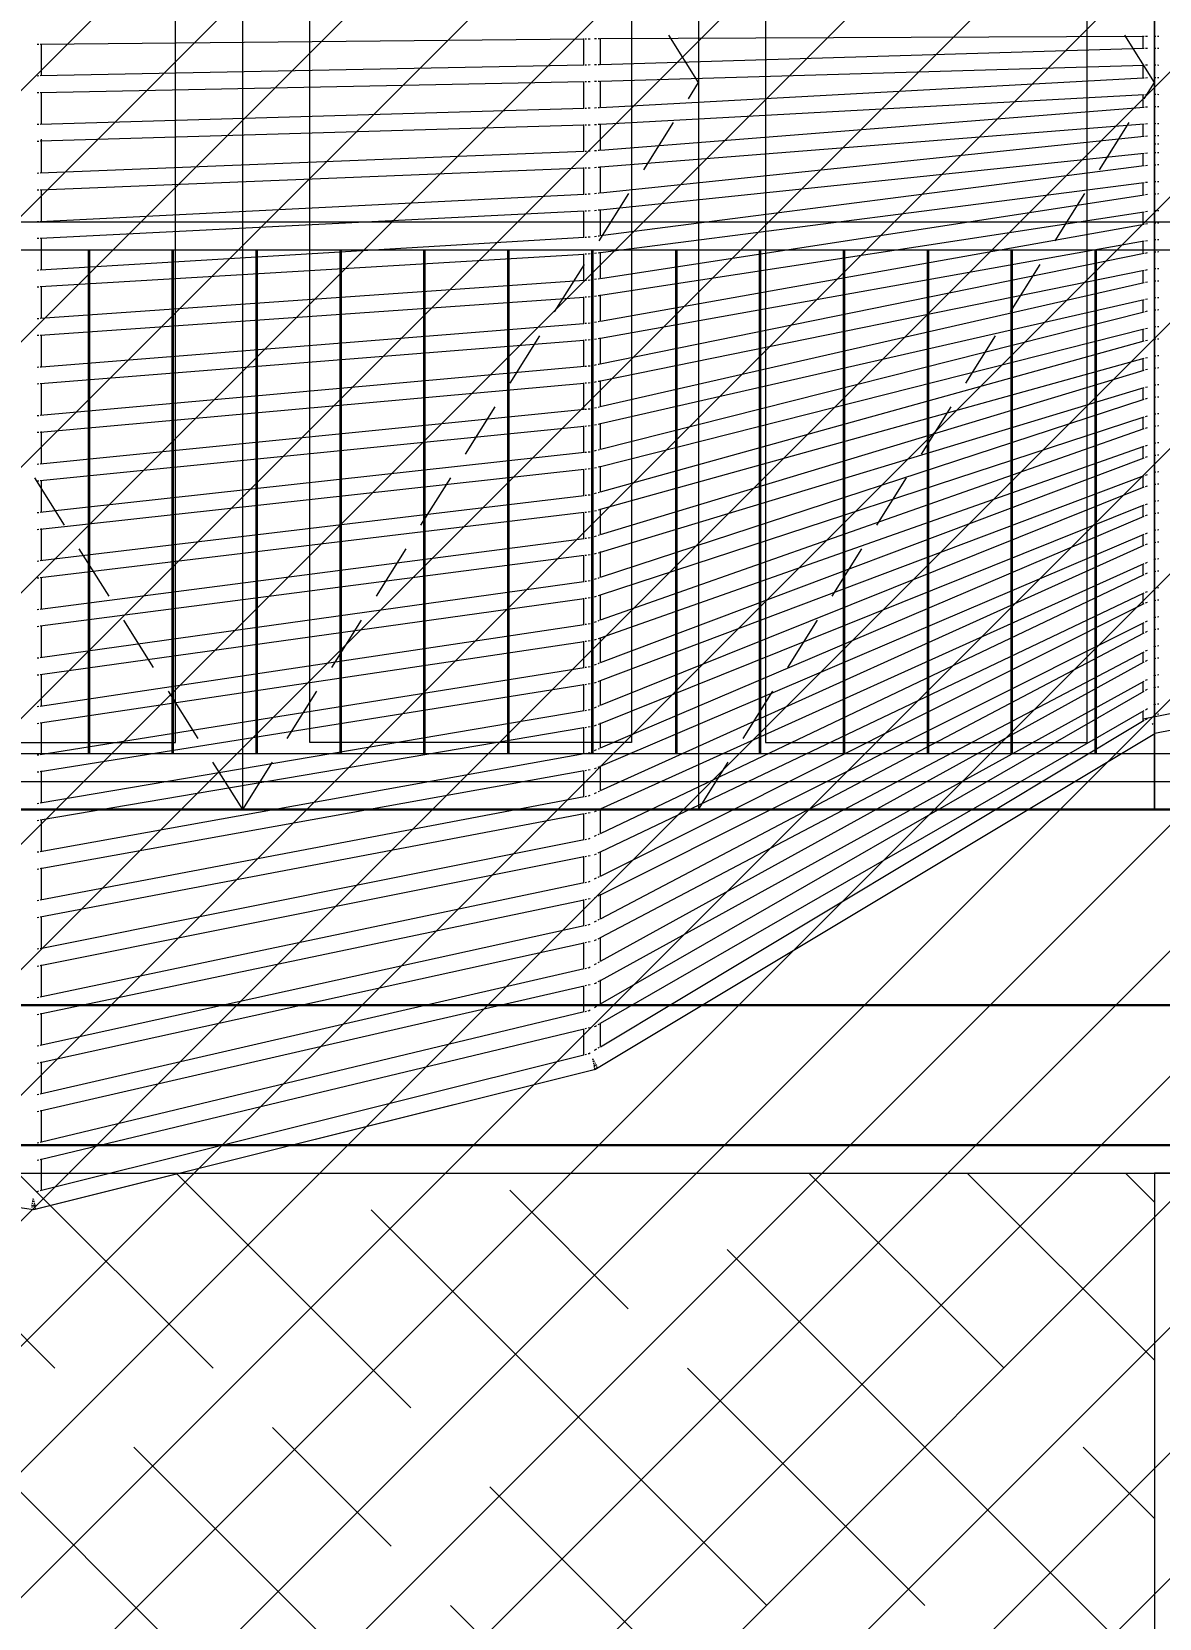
# Model space of a CAD drawing. Header units: millimetres. Extents: x 886808 to 1650903, y -1008069 to 230892.
# Drawn here: x 1033520 to 1035536, y -356456 to -353619 of the extents above; entities that cross this region are included whole.
import ezdxf

# ---------------------------------------------------------------- set-up
doc = ezdxf.new("R2010")
doc.units = ezdxf.units.MM
for name, pattern in [('ACAD_ISO07W100', [3, 0, -3]), ('CENTER', [2, 1.25, -0.25, 0.25, -0.25]), ('DASHED', [0.75, 0.5, -0.25])]:
    doc.linetypes.add(name, pattern=pattern)
doc.layers.get('0').update_dxf_attribs({"lineweight": 0})
for name, color, linetype, lineweight in [('0.NETMANHNHAT-0.05', 251, 'Continuous', 0), ('03- Net Cua- 153', 153, 'Continuous', 9), ('06- Dim- 250', 250, 'Continuous', 0), ('8l NET TO', 8, 'Continuous', 9), ('A-Wall', 113, 'Continuous', 30), ('A_Dim', 8, 'Continuous', 5), ('M-HVAC-CDFF', 50, 'Continuous', 5)]:
    doc.layers.add(name, color=color, linetype=linetype, lineweight=lineweight)
doc.styles.add('TIÊU ĐỀ', font='arial.ttf', dxfattribs={"height": 230})
doc.dimstyles.new('1-100', dxfattribs={"dimtxt": 230, "dimasz": 150, "dimexe": 150, "dimexo": 300, "dimgap": 90, "dimtad": 1, "dimdec": 0, "dimrnd": 5, "dimzin": 0, "dimtxsty": 'TIÊU ĐỀ', "dimblk": 'ARCHTICK', "dimcen": 100, "dimdle": 120, "dimclrd": 256, "dimclre": 256, "dimclrt": 2, "dimadec": 0, "dimazin": 0, "dimtfac": 1, "dimtdec": 0, "dimtix": 1, "dimtmove": 1, "dimatfit": 3, "dimldrblk": 'OPEN30', "dimfxl": 900, "dimtolj": 1, "dimtzin": 0, "dimlwd": 13, "dimlwe": 13, "dimarcsym": 1})

# ---------------------------------------------------------------- blocks, each defined once
blk = doc.blocks.new('Air Terminals 4 - Air Terminals 4-6275953-MẶT ĐỨNG TRỤC A-H')
at = {"layer": 'M-HVAC-CDFF'}
for p, q in [((1200, 4200), (26700, 4200)), ((26700, 4150), (1200, 4150))]:
    blk.add_line(p, q, dxfattribs=at)
blk = doc.blocks.new('_ArchTick')
at = {"color": 0, "linetype": 'ByBlock', "const_width": 0.15}
blk.add_lwpolyline([(-0.5, -0.5), (0.5, 0.5)], dxfattribs=at)
blk = doc.blocks.new('*D666')
at = {"layer": 'A_Dim', "lineweight": 13, "transparency": 16777216}
for p, q in [((1032266.8, -353350.9), (1032266.8, -353087.5)), ((1035526.8, -353410.1), (1035526.8, -353087.5)), ((1032146.8, -353237.5), (1035646.8, -353237.5))]:
    blk.add_line(p, q, dxfattribs=at)
at = {"layer": 'Defpoints', "color": 0, "transparency": 16777216}
for p in [(1035526.8, -353237.5), (1032266.8, -353650.9), (1035526.8, -353710.1)]:
    blk.add_point(p, dxfattribs=at)
at = {"layer": 'A_Dim', "lineweight": 13, "transparency": 16777216, "xscale": 150, "yscale": 150, "zscale": 150, "rotation": 180}
blk.add_blockref('_ArchTick', (1032266.8, -353237.5), dxfattribs=at)
at = {"layer": 'A_Dim', "lineweight": 13, "transparency": 16777216, "xscale": 150, "yscale": 150, "zscale": 150}
blk.add_blockref('_ArchTick', (1035526.8, -353237.5), dxfattribs=at)
at = {"layer": 'A_Dim', "color": 2, "transparency": 16777216, "insert": (1033896.8, -353030), "char_height": 230, "attachment_point": 5, "style": 'TIÊU ĐỀ'}
blk.add_mtext('\\A1;3260', dxfattribs=at)
blk = doc.blocks.new('_Open30')
at = {"color": 0, "linetype": 'ByBlock', "lineweight": -2}
for p, q in [((-1, 0.268), (0, 0)), ((0, 0), (-1, -0.268)), ((0, 0), (-1, 0))]:
    blk.add_line(p, q, dxfattribs=at)
blk = doc.blocks.new('A$C62D649C3')
at = {"transparency": 33554636}
for p, q in [((18307.6, 6018.3), (18310.7, 6018.3)), ((18313.1, 6018.4), (19285.6, 6028.1)), ((18315.1, 6018.4), (18315.1, 6018.9)), ((18315.1, 5961.7), (18315.1, 6018.4)), ((19285.1, 6028.1), (19285.1, 6028.5)), ((19285.1, 5981.1), (19285.1, 6028.1)), ((19287.1, 6028.1), (19289.5, 6028.1)), ((19292.6, 6028.2), (19296.2, 6028.2)), ((19303.9, 6028.3), (19307.6, 6028.3)), ((19310.7, 6028.3), (19313.1, 6028.3)), ((19314.6, 6028.3), (20287.1, 6033)), ((19315.1, 6028.3), (19315.1, 6028.8)), ((19315.1, 5981.8), (19315.1, 6028.3)), ((20285.1, 6033), (20285.1, 6033.2)), ((20285.1, 6010.6), (20285.1, 6033)), ((20289.5, 6033), (20292.6, 6033)), ((20303.9, 6032.9), (20307.6, 6032.7)), ((20310.7, 6032.6), (20313.1, 6032.5)), ((20287.1, 6010.6), (19314.6, 5981.8)), ((20292.6, 6010.8), (20289.5, 6010.7)), ((20307.6, 6010.8), (20303.9, 6010.9)), ((20313.1, 6010.6), (20310.7, 6010.7)), ((18310.7, 5961.6), (18307.6, 5961.5)), ((19285.6, 5981.1), (18313.1, 5961.7)), ((19289.5, 5981.2), (19287.1, 5981.1)), ((19296.2, 5981.3), (19292.6, 5981.2)), ((19307.6, 5981.6), (19303.9, 5981.5)), ((19313.1, 5981.8), (19310.7, 5981.7)), ((20287.1, 5980.6), (19314.6, 5951.8)), ((19314.6, 5905.4), (20285.1, 5958.2)), ((20285.1, 5980.6), (20285.1, 5980.8)), ((20285.1, 5958.2), (20285.1, 5980.6)), ((20285.1, 5958.2), (20287.1, 5958.3)), ((20292.6, 5980.8), (20289.5, 5980.7)), ((20289.5, 5958.4), (20292.6, 5958.6)), ((20307.6, 5980.8), (20303.9, 5980.9)), ((20303.9, 5958.9), (20307.6, 5958.9)), ((20313.1, 5980.6), (20310.7, 5980.7)), ((20310.7, 5958.8), (20313.1, 5958.7)), ((18310.7, 5931.6), (18307.6, 5931.6)), ((19285.6, 5951.1), (18313.1, 5931.7)), ((18315.1, 5931.7), (18315.1, 5932.2)), ((18315.1, 5875.4), (18315.1, 5931.7)), ((19285.1, 5951.1), (19285.1, 5951.6)), ((19285.1, 5904.2), (19285.1, 5951.1)), ((19289.5, 5951.2), (19287.1, 5951.1)), ((19296.2, 5951.3), (19292.6, 5951.3)), ((19307.6, 5951.6), (19303.9, 5951.5)), ((19313.1, 5951.8), (19310.7, 5951.7)), ((19315.1, 5951.8), (19315.1, 5952.4)), ((19315.1, 5905.4), (19315.1, 5951.8)), ((20289.5, 5928.4), (20292.6, 5928.6)), ((20303.9, 5928.9), (20307.6, 5928.8)), ((20310.7, 5928.8), (20313.1, 5928.7)), ((18313.1, 5875.4), (19285.6, 5904.2)), ((19287.1, 5904.2), (19289.5, 5904.3)), ((19292.6, 5904.4), (19296.2, 5904.5)), ((19303.9, 5904.8), (19307.6, 5905)), ((19310.7, 5905.2), (19313.1, 5905.3)), ((19314.6, 5875.4), (20287.1, 5928.3)), ((19314.6, 5829), (20287.1, 5906)), ((20285.1, 5928.2), (20285.1, 5928.4)), ((20285.1, 5905.9), (20285.1, 5928.2)), ((20289.5, 5906.2), (20292.6, 5906.5)), ((20303.9, 5907), (20307.6, 5906.9)), ((20310.7, 5906.9), (20313.1, 5906.9)), ((18307.6, 5875.2), (18310.7, 5875.3)), ((18313.1, 5845.4), (19285.6, 5874.2)), ((18315.1, 5875.2), (18315.1, 5875.4)), ((19285.1, 5874.2), (19285.1, 5874.6)), ((19285.1, 5827.2), (19285.1, 5874.2)), ((19287.1, 5874.2), (19289.5, 5874.3)), ((19292.6, 5874.4), (19296.2, 5874.5)), ((19303.9, 5874.8), (19307.6, 5875)), ((19310.7, 5875.2), (19313.1, 5875.3)), ((19314.6, 5798.9), (20287.1, 5875.9)), ((19315.1, 5875.4), (19315.1, 5875.9)), ((19315.1, 5829), (19315.1, 5875.4)), ((20285.1, 5875.8), (20285.1, 5876)), ((20285.1, 5853.5), (20285.1, 5875.8)), ((20289.5, 5876.1), (20292.6, 5876.4)), ((20303.9, 5877), (20307.6, 5876.9)), ((20310.7, 5876.9), (20313.1, 5876.9)), ((18307.6, 5845.2), (18310.7, 5845.3)), ((18315.1, 5845.4), (18315.1, 5848.6)), ((18315.1, 5788.4), (18315.1, 5845.4)), ((19314.6, 5752.6), (20287.1, 5853.7)), ((20289.5, 5854), (20292.6, 5854.3)), ((20303.9, 5855), (20307.6, 5855)), ((20310.7, 5855), (20313.1, 5855)), ((18313.1, 5788.3), (19285.6, 5827.2)), ((19287.1, 5827.3), (19289.5, 5827.4)), ((19292.6, 5827.5), (19296.2, 5827.7)), ((19303.9, 5828.2), (19307.6, 5828.4)), ((19310.7, 5828.7), (19313.1, 5828.9)), ((19314.6, 5722.4), (20287.1, 5823.6)), ((20285.1, 5823.4), (20285.1, 5823.6)), ((20285.1, 5801.2), (20285.1, 5823.4)), ((20289.5, 5823.8), (20292.6, 5824.2)), ((20303.9, 5840), (20307.6, 5840)), ((20303.9, 5825), (20307.6, 5825)), ((20310.7, 5840), (20313.1, 5840)), ((20310.7, 5825), (20313.1, 5825)), ((18307.6, 5788.1), (18310.7, 5788.2)), ((18313.1, 5758.3), (19285.6, 5797.2)), ((19285.1, 5797.2), (19285.1, 5797.7)), ((19285.1, 5750.3), (19285.1, 5797.2)), ((19287.1, 5797.3), (19289.5, 5797.4)), ((19292.6, 5797.5), (19296.2, 5797.6)), ((19303.9, 5798.1), (19307.6, 5798.3)), ((19310.7, 5798.6), (19313.1, 5798.8)), ((19314.6, 5676.2), (20287.1, 5801.4)), ((19315.1, 5798.9), (19315.1, 5799.5)), ((19315.1, 5752.6), (19315.1, 5798.9)), ((20289.5, 5801.7), (20292.6, 5802.1)), ((20303.9, 5803), (20307.6, 5803)), ((20310.7, 5803.1), (20313.1, 5803.1)), ((18315.1, 5758.4), (18315.1, 5758.9)), ((18315.1, 5701.8), (18315.1, 5758.4)), ((19314.6, 5646), (20287.1, 5771.2)), ((20285.1, 5771), (20285.1, 5771.1)), ((20285.1, 5748.7), (20285.1, 5771)), ((20289.5, 5771.5), (20292.6, 5771.9)), ((20303.9, 5773.1), (20307.6, 5773.1)), ((20310.7, 5773.1), (20313.1, 5773.2)), ((18307.6, 5758.1), (18310.7, 5758.2)), ((18313.1, 5701.7), (19285.6, 5750.3)), ((19287.1, 5750.4), (19289.5, 5750.5)), ((19292.6, 5750.6), (19296.2, 5750.8)), ((19303.9, 5751.5), (19307.6, 5751.8)), ((19310.7, 5752.2), (19313.1, 5752.4)), ((19314.6, 5599.7), (20287.1, 5749.1)), ((20289.5, 5749.5), (20292.6, 5750)), ((20303.9, 5751), (20307.6, 5751.1)), ((20310.7, 5751.1), (20313.1, 5751.2)), ((18313.1, 5671.6), (19285.6, 5720.3)), ((19285.1, 5720.2), (19285.1, 5720.7)), ((19285.1, 5673.3), (19285.1, 5720.2)), ((19287.1, 5720.3), (19289.5, 5720.5)), ((19292.6, 5720.6), (19296.2, 5720.8)), ((19303.9, 5721.3), (19307.6, 5721.7)), ((19310.7, 5722), (19313.1, 5722.3)), ((19314.6, 5569.5), (20287.1, 5718.9)), ((19315.1, 5722.5), (19315.1, 5723)), ((19315.1, 5676.2), (19315.1, 5722.5)), ((20285.1, 5696.4), (20285.1, 5718.6)), ((20285.1, 5718.6), (20285.1, 5718.6)), ((20289.5, 5719.3), (20292.6, 5719.7)), ((20303.9, 5721.2), (20307.6, 5721.2)), ((20310.7, 5721.3), (20313.1, 5721.3)), ((18307.6, 5701.4), (18310.7, 5701.5)), ((18313.1, 5615), (19285.6, 5673.3)), ((19287.1, 5673.4), (19289.5, 5673.6)), ((19292.6, 5673.7), (19296.2, 5674)), ((19303.9, 5674.8), (19307.6, 5675.3)), ((19310.7, 5675.7), (19313.1, 5676)), ((19314.6, 5523.3), (20287.1, 5696.8)), ((20289.5, 5697.2), (20292.6, 5697.8)), ((20303.9, 5699), (20307.6, 5699.1)), ((20310.7, 5699.2), (20313.1, 5699.3)), ((18307.6, 5671.4), (18310.7, 5671.5)), ((18315.1, 5671.7), (18315.1, 5672.3)), ((18315.1, 5615.1), (18315.1, 5671.7)), ((19303.9, 5644.6), (19307.6, 5645.1)), ((19310.7, 5645.5), (19313.1, 5645.8)), ((19314.6, 5493.1), (20287.1, 5666.6)), ((19315.1, 5646), (19315.1, 5646.6)), ((19315.1, 5599.7), (19315.1, 5646)), ((20285.1, 5644.2), (20285.1, 5666.2)), ((20289.5, 5667), (20292.6, 5667.5)), ((20289.5, 5645), (20292.6, 5645.7)), ((20303.9, 5669.2), (20307.6, 5669.3)), ((20303.9, 5647.1), (20307.6, 5647.2)), ((20310.7, 5669.4), (20313.1, 5669.5)), ((20310.7, 5647.4), (20313.1, 5647.5)), ((18313.1, 5585), (19285.6, 5643.3)), ((19285.1, 5643.3), (19285.1, 5643.8)), ((19285.1, 5596.3), (19285.1, 5643.3)), ((19287.1, 5643.4), (19289.5, 5643.6)), ((19292.6, 5643.8), (19296.2, 5644)), ((19314.3, 5446.9), (20287.1, 5644.6)), ((20303.9, 5617.2), (20307.6, 5617.4)), ((20310.7, 5617.5), (20313.1, 5617.6)), ((18307.6, 5614.6), (18310.7, 5614.8)), ((18313.1, 5528.3), (19285.6, 5596.3)), ((19287.1, 5596.5), (19289.5, 5596.6)), ((19292.6, 5596.8), (19296.2, 5597.1)), ((19303.9, 5598.1), (19307.6, 5598.7)), ((19310.7, 5599.1), (19313.1, 5599.5)), ((19314.5, 5370.6), (20287.1, 5592.4)), ((19314.6, 5416.5), (20287.1, 5614.2)), ((20285.1, 5613.7), (20285.1, 5613.8)), ((20285.1, 5591.9), (20285.1, 5613.7)), ((20289.5, 5614.6), (20292.6, 5615.3)), ((20289.5, 5592.9), (20292.6, 5593.6)), ((20303.9, 5595.2), (20307.6, 5595.3)), ((20310.7, 5595.5), (20313.1, 5595.6)), ((18307.6, 5584.7), (18310.7, 5584.8)), ((18313.1, 5498.3), (19285.6, 5566.4)), ((18315.1, 5585.1), (18315.1, 5585.7)), ((18315.1, 5528.4), (18315.1, 5585.1)), ((19285.1, 5566.4), (19285.1, 5566.8)), ((19285.1, 5519.3), (19285.1, 5566.4)), ((19287.1, 5566.5), (19289.5, 5566.7)), ((19292.6, 5566.9), (19296.2, 5567.2)), ((19303.9, 5567.9), (19307.6, 5568.4)), ((19310.7, 5568.9), (19313.1, 5569.3)), ((19314.6, 5340), (20287.1, 5561.7)), ((19315.1, 5569.6), (19315.1, 5570.2)), ((19315.1, 5523.4), (19315.1, 5569.6)), ((20285.1, 5561.3), (20285.1, 5561.4)), ((20285.1, 5539.6), (20285.1, 5561.3)), ((20289.5, 5562.3), (20292.6, 5563)), ((20303.9, 5565.2), (20307.6, 5565.4)), ((20310.7, 5565.6), (20313.1, 5565.7)), ((19314.6, 5294.3), (20287.1, 5540.1)), ((20289.5, 5540.7), (20292.6, 5541.5)), ((20303.9, 5543.2), (20307.6, 5543.5)), ((20310.7, 5543.6), (20313.1, 5543.8)), ((18307.6, 5527.9), (18310.7, 5528.1)), ((18315.1, 5441.7), (19285.1, 5519.3)), ((19285.1, 5519.3), (19285.6, 5519.4)), ((19287.1, 5519.5), (19289.5, 5519.7)), ((19292.6, 5519.9), (19296.2, 5520.2)), ((19303.9, 5521.4), (19307.6, 5522.1)), ((19310.7, 5522.6), (19313.1, 5523)), ((19314.6, 5263.4), (20287.1, 5509.3)), ((20285.1, 5508.8), (20285.1, 5508.9)), ((20285.1, 5487.4), (20285.1, 5508.8)), ((20289.5, 5509.9), (20292.6, 5510.7)), ((20303.9, 5513.2), (20307.6, 5513.4)), ((20310.7, 5513.6), (20313.1, 5513.8)), ((18307.6, 5498), (18310.7, 5498.2)), ((18313.1, 5411.7), (19285.6, 5489.5)), ((18315.1, 5498.5), (18315.1, 5499)), ((18315.1, 5441.7), (18315.1, 5498.5)), ((19285.1, 5489.5), (19285.1, 5489.8)), ((19285.1, 5442.4), (19285.1, 5489.5)), ((19287.1, 5489.6), (19289.5, 5489.8)), ((19292.6, 5490.1), (19296.2, 5490.4)), ((19303.9, 5491.2), (19307.6, 5491.8)), ((19310.7, 5492.4), (19313.1, 5492.8)), ((19314.6, 5218), (20287.1, 5487.9)), ((19315.1, 5493.2), (19315.1, 5493.7)), ((19315.1, 5447.1), (19315.1, 5493.2)), ((20289.5, 5488.6), (20292.6, 5489.5)), ((20303.9, 5491.3), (20307.6, 5491.6)), ((20310.7, 5491.8), (20313.1, 5491.9)), ((19310.7, 5446.2), (19313.1, 5446.6)), ((19314.6, 5186.9), (20287.1, 5456.8)), ((20285.1, 5456.3), (20285.1, 5456.4)), ((20285.1, 5435.1), (20285.1, 5456.3)), ((20289.5, 5457.5), (20292.6, 5458.4)), ((20303.9, 5461.2), (20307.6, 5461.5)), ((20310.7, 5461.7), (20313.1, 5461.9)), ((18307.6, 5441.1), (18310.7, 5441.4)), ((18313.1, 5354.9), (19286.1, 5442.5)), ((18313.1, 5441.6), (18315.1, 5441.7)), ((19287.1, 5442.6), (19289.5, 5442.8)), ((19292.6, 5443.1), (19296.2, 5443.4)), ((19303.9, 5444.8), (19307.6, 5445.5)), ((19314.6, 5141.6), (20287.1, 5435.7)), ((20289.5, 5436.5), (20292.6, 5437.4)), ((20303.9, 5439.4), (20307.6, 5439.6)), ((20310.7, 5439.9), (20313.1, 5440.1)), ((18307.6, 5411.3), (18310.7, 5411.5)), ((18313.1, 5325), (19285.6, 5412.5)), ((18315.1, 5411.9), (18315.1, 5412.4)), ((18315.1, 5355.1), (18315.1, 5411.9)), ((19285.1, 5412.5), (19285.1, 5412.9)), ((19285.1, 5365.5), (19285.1, 5412.5)), ((19287.1, 5412.7), (19289.5, 5412.9)), ((19292.6, 5413.2), (19296.2, 5413.5)), ((19303.9, 5414.4), (19307.6, 5415.1)), ((19310.7, 5415.8), (19313.1, 5416.2)), ((19314.6, 5110.3), (20287.1, 5404.4)), ((19315.1, 5416.6), (19315.1, 5417.2)), ((19315.1, 5370.7), (19315.1, 5416.6)), ((20285.1, 5403.8), (20285.1, 5403.9)), ((20285.1, 5382.9), (20285.1, 5403.8)), ((20289.5, 5405.1), (20292.6, 5406.1)), ((20303.9, 5409.3), (20307.6, 5409.6)), ((20310.7, 5409.8), (20313.1, 5410)), ((18313.1, 5268.3), (19286, 5365.6)), ((19287.1, 5365.7), (19289.5, 5366)), ((19292.6, 5366.3), (19296.2, 5366.6)), ((19303.9, 5368.2), (19307.6, 5369)), ((19310.7, 5369.7), (19313.1, 5370.3)), ((19314.6, 5065.3), (20287.1, 5383.5)), ((20289.5, 5384.3), (20292.6, 5385.3)), ((20303.9, 5387.4), (20307.6, 5387.7)), ((20310.7, 5388), (20313.1, 5388.2)), ((18307.6, 5354.4), (18310.7, 5354.7)), ((18313.1, 5238.3), (19285.6, 5335.5)), ((19285.1, 5335.5), (19285.1, 5335.9)), ((19285.1, 5288.6), (19285.1, 5335.5)), ((19287.1, 5335.7), (19289.5, 5335.9)), ((19292.6, 5336.2), (19296.2, 5336.6)), ((19303.9, 5337.6), (19307.6, 5338.4)), ((19310.7, 5339.1), (19313.1, 5339.6)), ((19314.6, 5033.8), (20287.1, 5352)), ((19315.1, 5340.1), (19315.1, 5340.7)), ((19315.1, 5294.4), (19315.1, 5340.1)), ((20285.1, 5351.3), (20285.1, 5351.4)), ((20285.1, 5330.6), (20285.1, 5351.3)), ((20289.5, 5352.8), (20292.6, 5353.8)), ((20289.5, 5332.2), (20292.6, 5333.3)), ((20303.9, 5357.3), (20307.6, 5357.6)), ((20303.9, 5335.5), (20307.6, 5335.8)), ((20310.7, 5357.9), (20313.1, 5358.1)), ((20310.7, 5336.1), (20313.1, 5336.4)), ((18307.6, 5324.5), (18310.7, 5324.8)), ((18315.1, 5325.2), (18315.1, 5325.7)), ((18315.1, 5268.5), (18315.1, 5325.2)), ((19314.6, 4989), (20287.1, 5331.3)), ((20303.9, 5305.3), (20307.6, 5305.7)), ((20310.7, 5306), (20313.1, 5306.2)), ((18313.1, 5181.7), (19285.9, 5288.7)), ((19287.1, 5288.8), (19289.5, 5289.1)), ((19292.6, 5289.4), (19296.2, 5289.8)), ((19303.9, 5291.6), (19307.6, 5292.5)), ((19310.7, 5293.3), (19313.1, 5293.9)), ((19314.6, 4957.2), (20287.1, 5299.5)), ((19314.6, 4912.7), (20287.1, 5279.1)), ((20285.1, 5298.8), (20285.1, 5298.9)), ((20285.1, 5278.4), (20285.1, 5298.8)), ((20289.5, 5300.4), (20292.6, 5301.5)), ((20289.5, 5280), (20292.6, 5281.2)), ((20303.9, 5283.5), (20307.6, 5283.9)), ((20310.7, 5284.2), (20313.1, 5284.5)), ((18307.6, 5267.8), (18310.7, 5268.1)), ((18313.1, 5151.6), (19285.6, 5258.5)), ((19285.1, 5258.5), (19285.1, 5258.8)), ((19285.1, 5211.7), (19285.1, 5258.5)), ((19287.1, 5258.7), (19289.5, 5259)), ((19292.6, 5259.3), (19296.2, 5259.7)), ((19303.9, 5260.8), (19307.6, 5261.7)), ((19310.7, 5262.5), (19313.1, 5263.1)), ((19315.1, 5263.6), (19315.1, 5264.2)), ((19315.1, 5218.1), (19315.1, 5263.6)), ((20289.5, 5248), (20292.6, 5249.1)), ((20303.9, 5253.4), (20307.6, 5253.7)), ((20310.7, 5254.1), (20313.1, 5254.4)), ((18307.6, 5237.7), (18310.7, 5238)), ((18315.1, 5181.9), (18315.1, 5239.1)), ((19314.6, 4880.6), (20287.1, 5247.1)), ((19314.6, 4836.4), (20287.1, 5226.9)), ((20285.1, 5226.1), (20285.1, 5246.3)), ((20285.1, 5246.3), (20285.1, 5246.3)), ((20289.5, 5227.9), (20292.6, 5229.1)), ((20303.9, 5231.5), (20307.6, 5232)), ((20310.7, 5232.4), (20313.1, 5232.6)), ((18313.1, 5095.1), (19285.8, 5211.8)), ((19287.1, 5211.9), (19289.5, 5212.2)), ((19292.6, 5212.6), (19296.2, 5213)), ((19303.9, 5215), (19307.6, 5216)), ((19310.7, 5216.9), (19313.1, 5217.6)), ((19314.6, 4804.1), (20287.1, 5194.6)), ((20285.1, 5173.9), (20285.1, 5193.8)), ((20289.5, 5195.6), (20292.6, 5196.8)), ((20303.9, 5201.4), (20307.6, 5201.8)), ((20310.7, 5202.2), (20313.1, 5202.5)), ((18307.6, 5181.1), (18310.7, 5181.4)), ((18313.1, 5064.9), (19285.6, 5181.6)), ((19285.1, 5181.5), (19285.1, 5181.8)), ((19285.1, 5134.8), (19285.1, 5181.5)), ((19287.1, 5181.7), (19289.5, 5182)), ((19292.6, 5182.4), (19296.2, 5182.8)), ((19303.9, 5183.9), (19307.6, 5184.9)), ((19310.7, 5185.8), (19313.1, 5186.5)), ((19314.6, 4760.1), (20287.1, 5174.8)), ((19315.1, 5187), (19315.1, 5187.6)), ((19315.1, 5141.8), (19315.1, 5187)), ((20289.5, 5175.8), (20292.6, 5177.1)), ((20303.9, 5179.6), (20307.6, 5180.1)), ((20310.7, 5180.5), (20313.1, 5180.8)), ((18307.6, 5151), (18310.7, 5151.3)), ((18313.1, 5008.4), (19285.7, 5134.8)), ((18315.1, 5151.8), (18315.1, 5152.4)), ((18315.1, 5095.3), (18315.1, 5151.8)), ((19287.1, 5135), (19289.5, 5135.3)), ((19292.6, 5135.7), (19296.2, 5136.2)), ((19303.9, 5138.4), (19307.6, 5139.5)), ((19310.7, 5140.5), (19313.1, 5141.2)), ((19314.6, 4727.5), (20287.1, 5142.2)), ((20285.1, 5121.7), (20285.1, 5141.3)), ((20289.5, 5143.2), (20292.6, 5144.5)), ((20303.9, 5149.4), (20304.2, 5149.4)), ((20304.2, 5149.4), (20307.6, 5149.9)), ((20310.7, 5150.3), (20313.1, 5150.6)), ((19292.6, 5105.5), (19296.2, 5106)), ((19303.9, 5107.1), (19307.6, 5108.2)), ((19310.7, 5109.1), (19313.1, 5109.9)), ((19314.6, 4683.8), (20287.1, 5122.6)), ((19315.1, 5110.5), (19315.1, 5111.1)), ((19315.1, 5065.5), (19315.1, 5110.5)), ((20289.5, 5123.7), (20292.6, 5125.1)), ((20303.9, 5127.6), (20307.6, 5128.1)), ((20310.7, 5128.6), (20313.1, 5128.9)), ((18307.6, 5094.4), (18310.7, 5094.8)), ((18313.1, 4978.2), (19285.6, 5104.6)), ((19285.1, 5104.5), (19285.1, 5104.9)), ((19285.1, 5057.8), (19285.1, 5104.5)), ((19287.1, 5104.8), (19289.5, 5105.1)), ((19315.1, 4651.1), (20287.1, 5089.7)), ((20285.1, 5069.5), (20285.1, 5088.8)), ((20289.5, 5090.8), (20292.6, 5092.2)), ((20303.9, 5097.3), (20304.4, 5097.5)), ((20304.4, 5097.5), (20307.6, 5098)), ((20310.7, 5098.4), (20313.1, 5098.7)), ((18307.6, 5064.2), (18310.7, 5064.6)), ((18313.1, 4921.8), (19285.1, 5057.8)), ((18315.1, 5065.1), (18315.1, 5065.7)), ((18315.1, 5008.7), (18315.1, 5065.1)), ((19285.1, 5057.8), (19285.6, 5057.9)), ((19287.1, 5058.1), (19289.5, 5058.5)), ((19292.6, 5058.9), (19296.2, 5059.4)), ((19303.9, 5061.8), (19307.6, 5063)), ((19310.7, 5064), (19313.1, 5064.8)), ((19314.6, 4607.5), (20287.1, 5070.4)), ((20289.5, 5071.5), (20292.6, 5073)), ((20303.9, 5075.7), (20307.6, 5076.2)), ((20310.7, 5076.7), (20313.1, 5077)), ((18313.1, 4891.5), (19285.6, 5027.6)), ((19285.1, 5027.6), (19285.1, 5028)), ((19285.1, 4980.9), (19285.1, 5027.6)), ((19287.1, 5027.8), (19289.5, 5028.2)), ((19292.6, 5028.6), (19296.2, 5029.1)), ((19303.9, 5030.3), (19307.6, 5031.5)), ((19310.7, 5032.5), (19313.1, 5033.3)), ((19314.6, 4574.3), (20287.1, 5037.2)), ((19315.1, 5033.9), (19315.1, 5034.5)), ((19315.1, 4989.2), (19315.1, 5033.9)), ((20285.1, 5016.9), (20285.1, 5036.3)), ((20289.5, 5038.4), (20292.6, 5039.8)), ((20289.5, 5019.4), (20292.6, 5021)), ((20303.9, 5045.3), (20304.7, 5045.6)), ((20303.9, 5023.7), (20307.6, 5024.3)), ((20304.7, 5045.6), (20307.6, 5046)), ((20310.7, 5046.5), (20313.1, 5046.9)), ((20310.7, 5024.8), (20313.1, 5025.2)), ((18307.6, 5007.7), (18310.7, 5008.1)), ((19314.6, 4531.2), (20287.1, 5018.2)), ((20285.1, 4812.2), (21298.8, 5014.9)), ((20303.9, 4993.2), (20304.9, 4993.7)), ((20304.9, 4993.7), (20307.6, 4994.1)), ((20310.7, 4994.6), (20313.1, 4995)), ((18307.6, 4977.5), (18310.7, 4977.9)), ((18313.1, 4835.1), (19285.6, 4981)), ((18315.1, 4978.4), (18315.1, 4979)), ((18315.1, 4922), (18315.1, 4978.4)), ((19287.1, 4981.2), (19289.5, 4981.6)), ((19292.6, 4982), (19296.2, 4982.6)), ((19303.9, 4985.3), (19307.6, 4986.5)), ((19310.7, 4987.6), (19313.1, 4988.5)), ((19314.6, 4497.7), (20287.1, 4984.7)), ((19314.6, 4454.9), (20287.1, 4966.1)), ((20285.1, 4965), (20285.1, 4983.7)), ((20289.5, 4985.9), (20292.6, 4987.5)), ((20289.5, 4967.3), (20292.6, 4969)), ((20303.9, 4971.8), (20307.6, 4972.4)), ((21301.4, 4985.1), (20305.8, 4785.9)), ((20310.7, 4972.9), (20313.1, 4973.3)), ((18313.1, 4804.8), (19285.6, 4950.7)), ((19285.1, 4950.6), (19285.1, 4951)), ((19285.1, 4904), (19285.1, 4950.6)), ((19287.1, 4950.9), (19289.5, 4951.2)), ((19292.6, 4951.7), (19296.2, 4952.3)), ((19303.9, 4953.5), (19307.6, 4954.7)), ((19310.7, 4955.8), (19313.1, 4956.7)), ((19315.1, 4957.4), (19315.1, 4957.9)), ((19315.1, 4912.9), (19315.1, 4957.4)), ((20303.9, 4941.1), (20305.1, 4941.7)), ((20305.1, 4941.7), (20307.6, 4942.2)), ((20310.7, 4942.7), (20313.1, 4943.1)), ((18307.6, 4921), (18310.7, 4921.4)), ((19303.9, 4908.7), (19307.6, 4910.1)), ((19310.7, 4911.2), (19313.1, 4912.1)), ((19314.6, 4421.1), (20287.1, 4932.3)), ((19314.6, 4378.7), (20287.1, 4913.9)), ((20285.1, 4912.8), (20285.1, 4931.2)), ((20289.5, 4933.5), (20292.6, 4935.1)), ((20289.5, 4915.3), (20292.6, 4917)), ((20303.9, 4919.8), (20307.6, 4920.5)), ((20310.7, 4921), (20313.1, 4921.5)), ((18307.6, 4890.7), (18310.7, 4891.1)), ((18313.1, 4748.5), (19285.6, 4904.1)), ((18315.1, 4891.8), (18315.1, 4892.3)), ((18315.1, 4835.4), (18315.1, 4891.8)), ((19287.1, 4904.3), (19289.5, 4904.7)), ((19292.6, 4905.2), (19296.2, 4905.8)), ((19310.7, 4879.2), (19313.1, 4880.1)), ((19314.6, 4344.5), (20287.1, 4879.8)), ((19315.1, 4880.8), (19315.1, 4881.4)), ((19315.1, 4836.6), (19315.1, 4880.8)), ((20289.5, 4881.1), (20292.6, 4882.8)), ((20303.9, 4889), (20305.4, 4889.8)), ((20305.4, 4889.8), (20307.6, 4890.2)), ((20310.7, 4890.8), (20313.1, 4891.2)), ((18313.1, 4718.1), (19285.6, 4873.7)), ((19285.1, 4873.6), (19285.1, 4874)), ((19285.1, 4827.1), (19285.1, 4873.6)), ((19287.1, 4873.9), (19289.5, 4874.3)), ((19292.6, 4874.8), (19296.2, 4875.4)), ((19304, 4876.6), (19307.6, 4878)), ((19314.6, 4302.4), (20287.1, 4861.8)), ((20285.1, 4860.6), (20285.1, 4878.7)), ((20289.5, 4863.2), (20292.6, 4865)), ((20303.9, 4867.9), (20307.6, 4868.6)), ((20310.7, 4869.2), (20313.1, 4869.6)), ((18307.6, 4834.3), (18310.7, 4834.8)), ((18313.1, 4661.8), (19285.6, 4827.1)), ((19287.1, 4827.4), (19289.5, 4827.8)), ((19292.6, 4828.3), (19295.9, 4828.9)), ((19295.9, 4828.9), (19296.2, 4829)), ((19303.9, 4832.1), (19307.6, 4833.6)), ((19310.7, 4834.8), (19313.1, 4835.8)), ((19314.6, 4267.9), (20287.1, 4827.3)), ((20285.1, 4808.5), (20285.1, 4826.1)), ((20289.5, 4828.6), (20292.6, 4830.4)), ((20303.9, 4837), (20305.6, 4837.9)), ((20305.6, 4837.9), (20307.6, 4838.3)), ((20310.7, 4838.9), (20313.1, 4839.3)), ((18307.6, 4804), (18310.7, 4804.4)), ((18313.1, 4631.4), (19285.1, 4796.6)), ((18315.1, 4805.1), (18315.1, 4805.6)), ((18315.1, 4748.8), (18315.1, 4805.1)), ((19285.1, 4796.6), (19285.1, 4797.1)), ((19285.1, 4796.6), (19285.6, 4796.7)), ((19285.1, 4750.1), (19285.1, 4796.6)), ((19287.1, 4797), (19289.5, 4797.4)), ((19292.6, 4797.9), (19296.2, 4798.5)), ((19303.9, 4799.9), (19304.2, 4799.9)), ((19304.2, 4799.9), (19307.6, 4801.3)), ((19310.7, 4802.5), (19313.1, 4803.5)), ((19314.6, 4226), (20287.1, 4809.6)), ((19315.1, 4804.3), (19315.1, 4804.8)), ((19315.1, 4760.3), (19315.1, 4804.3)), ((20285.1, 4808.5), (20287.1, 4809.7)), ((20289.5, 4811.1), (20292.3, 4812.9)), ((20289.5, 4811), (20292.6, 4812.9)), ((20292.3, 4812.9), (20292.1, 4812.7)), ((20292.5, 4812.9), (20292.3, 4812.9)), ((20292.6, 4813), (20292.5, 4812.9)), ((20301.4, 4803.7), (20301.7, 4803.4)), ((20301.6, 4803.9), (20301.7, 4803.6)), ((20301.7, 4803.6), (20302, 4802.8)), ((20301.7, 4803.4), (20301.8, 4803.1)), ((20301.8, 4803.1), (20302, 4802.8)), ((20302, 4802.8), (20302.1, 4802.7)), ((20303.9, 4817.7), (20307.6, 4819.2)), ((20303.9, 4817.7), (20307.6, 4819.1)), ((20310.7, 4820.4), (20313.1, 4821.4)), ((20310.7, 4820.3), (20313.1, 4821.3)), ((19307.8, 4187.1), (20305.8, 4785.9)), ((18307.6, 4747.6), (18310.7, 4748.1)), ((18313.1, 4575.2), (19285.6, 4750.2)), ((19287.1, 4750.5), (19289.5, 4750.9)), ((19292.6, 4751.5), (19295.7, 4752)), ((19295.7, 4752), (19296.2, 4752.2)), ((19303.9, 4755.6), (19307.6, 4757.1)), ((19310.7, 4758.4), (19313.1, 4759.4)), ((18307.6, 4717.2), (18310.7, 4717.7)), ((18313.1, 4544.7), (19285.6, 4719.8)), ((18315.1, 4718.4), (18315.1, 4719)), ((18315.1, 4662.2), (18315.1, 4718.4)), ((19285.1, 4719.7), (19285.1, 4720.1)), ((19285.1, 4673.2), (19285.1, 4719.7)), ((19287.1, 4720), (19289.5, 4720.5)), ((19292.6, 4721), (19296.2, 4721.7)), ((19303.9, 4723.1), (19304.5, 4723.2)), ((19304.5, 4723.2), (19307.6, 4724.5)), ((19310.7, 4725.8), (19313.1, 4726.8)), ((19315.1, 4727.7), (19315.1, 4728.3)), ((19315.1, 4684), (19315.1, 4727.7)), ((19303.9, 4679), (19307.6, 4680.6)), ((19310.7, 4682), (19313.1, 4683.1)), ((18307.6, 4660.9), (18310.7, 4661.4)), ((18313.1, 4488.5), (19285.6, 4673.3)), ((19287.1, 4673.6), (19289.5, 4674)), ((19292.6, 4674.6), (19295.4, 4675.2)), ((19295.4, 4675.2), (19296.2, 4675.5)), ((18307.6, 4630.5), (18310.7, 4631)), ((18313.1, 4458), (19285.6, 4642.8)), ((18315.1, 4631.7), (18315.1, 4632.3)), ((18315.1, 4575.5), (18315.1, 4631.7)), ((19285.1, 4642.7), (19285.1, 4643.1)), ((19285.1, 4596), (19285.1, 4642.7)), ((19287.1, 4643.1), (19289.5, 4643.6)), ((19292.6, 4644.1), (19296.2, 4644.8)), ((19303.9, 4646.3), (19304.7, 4646.4)), ((19304.7, 4646.4), (19307.6, 4647.7)), ((19310.7, 4649.1), (19313.1, 4650.2)), ((19314.6, 4650.9), (19315.1, 4651.1)), ((19315.1, 4651.1), (19315.1, 4651.7)), ((19315.1, 4607.7), (19315.1, 4651.1)), ((18313.1, 4401.8), (19285.6, 4596.4)), ((19287.1, 4596.7), (19289.5, 4597.1)), ((19292.6, 4597.8), (19295.2, 4598.3)), ((19295.2, 4598.3), (19296.2, 4598.7)), ((19303.9, 4602.4), (19307.6, 4604.2)), ((19310.7, 4605.6), (19313.1, 4606.8)), ((18307.6, 4574.2), (18310.7, 4574.7)), ((19292.6, 4567.2), (19296.2, 4568)), ((19303.9, 4569.5), (19304.9, 4569.7)), ((19304.9, 4569.7), (19307.6, 4571)), ((19310.7, 4572.5), (19313.1, 4573.6)), ((19315.1, 4574.5), (19315.1, 4575.2)), ((19315.1, 4531.1), (19315.1, 4574.5)), ((18307.6, 4543.7), (18310.7, 4544.3)), ((18313.1, 4371.3), (19285.6, 4565.9)), ((18315.1, 4545.1), (18315.1, 4545.7)), ((18315.1, 4488.9), (18315.1, 4545.1)), ((19285.1, 4519.3), (19285.1, 4566.6)), ((19287.1, 4566.2), (19289.5, 4566.6)), ((18313.1, 4315.2), (19285.6, 4519.4)), ((19287.1, 4519.7), (19289.5, 4520.2)), ((19292.6, 4520.9), (19295, 4521.4)), ((19295, 4521.4), (19296.2, 4522)), ((19303.9, 4525.9), (19307.6, 4527.7)), ((19310.7, 4529.3), (19313.1, 4530.5)), ((18307.6, 4487.5), (18310.7, 4488)), ((18313.1, 4284.7), (19285.6, 4488.9)), ((19285.1, 4488.8), (19285.1, 4489.1)), ((19285.1, 4442.4), (19285.1, 4488.8)), ((19287.1, 4489.2), (19289.5, 4489.7)), ((19292.6, 4490.4), (19296.2, 4491.1)), ((19303.9, 4492.7), (19305.2, 4493)), ((19305.2, 4493), (19307.6, 4494.2)), ((19310.7, 4495.8), (19313.1, 4497)), ((19315.1, 4498), (19315.1, 4498.6)), ((19315.1, 4455.2), (19315.1, 4498)), ((18307.6, 4457), (18310.7, 4457.6)), ((18315.1, 4458.4), (18315.1, 4459)), ((18315.1, 4402.3), (18315.1, 4458.4)), ((19310.7, 4452.9), (19313.1, 4454.1)), ((18313.1, 4228.5), (19285.6, 4442.5)), ((19287.1, 4442.8), (19289.5, 4443.4)), ((19292.6, 4444), (19294.7, 4444.5)), ((19294.7, 4444.5), (19296.2, 4445.3)), ((19303.9, 4449.4), (19307.6, 4451.3)), ((18307.6, 4400.8), (18310.7, 4401.4)), ((18313.1, 4198), (19285.6, 4411.9)), ((18315.1, 4402), (18315.1, 4402.3)), ((19285.1, 4411.8), (19285.1, 4412.1)), ((19285.1, 4365.5), (19285.1, 4411.8)), ((19287.1, 4412.3), (19289.5, 4412.8)), ((19292.6, 4413.5), (19296.2, 4414.3)), ((19303.9, 4416), (19305.4, 4416.3)), ((19305.4, 4416.3), (19307.6, 4417.4)), ((19310.7, 4419.1), (19313.1, 4420.3)), ((19315.1, 4421.4), (19315.1, 4422)), ((19315.1, 4378.9), (19315.1, 4421.4)), ((18307.6, 4370.2), (18310.7, 4370.9)), ((18315.1, 4315.6), (18315.1, 4372.6)), ((19294.5, 4367.6), (19296.2, 4368.6)), ((19303.9, 4372.8), (19307.6, 4374.8)), ((19310.7, 4376.5), (19313.1, 4377.8)), ((18313.1, 4141.9), (19285.6, 4365.6)), ((19287.1, 4365.9), (19289.5, 4366.5)), ((19292.6, 4367.2), (19294.5, 4367.6)), ((19305.6, 4339.6), (19307.6, 4340.6)), ((19310.7, 4342.3), (19313.1, 4343.7)), ((19315.1, 4344.8), (19315.1, 4345.4)), ((19315.1, 4302.7), (19315.1, 4344.8)), ((18307.6, 4314), (18310.7, 4314.7)), ((18313.1, 4111.3), (19285.6, 4335)), ((19285.1, 4334.8), (19285.1, 4335.1)), ((19285.1, 4288.5), (19285.1, 4334.8)), ((19287.1, 4335.3), (19289.5, 4335.8)), ((19292.6, 4336.6), (19296.2, 4337.4)), ((19303.9, 4339.2), (19305.6, 4339.6)), ((18307.6, 4283.5), (18310.7, 4284.2)), ((18313.1, 4055.3), (19285.6, 4288.7)), ((18315.1, 4285.1), (18315.1, 4285.7)), ((18315.1, 4229), (18315.1, 4285.1)), ((19287.1, 4289), (19289.5, 4289.6)), ((19292.6, 4290.3), (19294.3, 4290.8)), ((19294.3, 4290.8), (19296.2, 4291.8)), ((19303.9, 4296.3), (19307.6, 4298.4)), ((19310.7, 4300.2), (19313.1, 4301.5)), ((18313.1, 4024.6), (19285.6, 4258)), ((19285.1, 4257.9), (19285.1, 4258.1)), ((19285.1, 4211.7), (19285.1, 4257.9)), ((19287.1, 4258.3), (19289.5, 4258.9)), ((19292.6, 4259.7), (19296.2, 4260.5)), ((19303.9, 4262.4), (19305.8, 4262.8)), ((19305.8, 4262.8), (19307.6, 4263.8)), ((19310.7, 4265.6), (19313.1, 4267)), ((19315.1, 4268.2), (19315.1, 4268.8)), ((19315.1, 4226.5), (19315.1, 4268.2)), ((18307.6, 4227.3), (18310.7, 4228)), ((18313.1, 3968.7), (19285.1, 4211.7)), ((18315.1, 4198.4), (18315.1, 4199)), ((18315.1, 4142.4), (18315.1, 4198.4)), ((19285.1, 4211.7), (19285.6, 4211.8)), ((19285.6, 4211.8), (19285.7, 4211.9)), ((19287.1, 4212.2), (19289.5, 4212.8)), ((19292.6, 4213.6), (19294.3, 4214)), ((19294.2, 4213.9), (19296.2, 4215)), ((19294.3, 4214), (19296.2, 4215.2)), ((19294.3, 4214), (19294.6, 4214.1)), ((19294.3, 4214), (19294.3, 4214)), ((19300.5, 4204.1), (19300.6, 4203.8)), ((19300.6, 4203.8), (19300.9, 4202.7)), ((19300.6, 4203.5), (19301.6, 4203.5)), ((19301.2, 4204.1), (19301.7, 4203.4)), ((19301.3, 4200.8), (19301.6, 4200)), ((19301.6, 4200), (19301.8, 4198.9)), ((19301.7, 4203.4), (19302.1, 4202.7)), ((19303.1, 4201.1), (19303.7, 4200)), ((19303.7, 4200), (19304, 4199.4)), ((19303.9, 4219.8), (19307.6, 4222)), ((19303.9, 4219.7), (19307.6, 4221.9)), ((19310.7, 4223.9), (19313.1, 4225.3)), ((19310.7, 4223.7), (19313.1, 4225.2)), ((19314.6, 4226.2), (19315.1, 4226.5)), ((18300.8, 3934.8), (19306, 4186.1)), ((18303.9, 3935.5), (19303.7, 4185.4)), ((18307.6, 4196.8), (18310.7, 4197.4)), ((19302.3, 4197), (19302.4, 4196.2)), ((19302.4, 4196.2), (19302.6, 4195.2)), ((19302.9, 4194.2), (19303.2, 4192.7)), ((19303.2, 4192.7), (19303.5, 4190.9)), ((19303.5, 4194.3), (19305.3, 4191.4)), ((19303.6, 4190.4), (19303.7, 4189.7)), ((19303.7, 4185.4), (19303.6, 4185.5)), ((19303.7, 4189.7), (19303.7, 4189)), ((19303.7, 4185.5), (19303.7, 4185.4)), ((19303.7, 4185.5), (19303.7, 4185.4)), ((19303.7, 4185.5), (19303.9, 4185.5)), ((19303.7, 4185.4), (19303.7, 4185.4)), ((19303.9, 4187.9), (19303.9, 4187.4)), ((19303.9, 4187.4), (19303.9, 4187)), ((19303.9, 4186.2), (19303.9, 4185.9)), ((19303.9, 4185.9), (19303.9, 4185.8)), ((19303.9, 4185.5), (19304.3, 4185.7)), ((19304.9, 4197.7), (19305.5, 4196.6)), ((19305.5, 4196.6), (19305.7, 4196.1)), ((19306, 4186.1), (19307.5, 4187)), ((19306.1, 4186.4), (19307.6, 4187)), ((19306.4, 4194.5), (19306.9, 4193.5)), ((19307.4, 4187), (19306.7, 4187.3)), ((19306.9, 4193.5), (19307, 4193)), ((19307.4, 4187.7), (19307.7, 4187.2)), ((19307.7, 4187.2), (19307.4, 4187)), ((19307.5, 4191.7), (19307.8, 4190.8)), ((19307.6, 4187), (19307.6, 4187.1)), ((19307.6, 4187.1), (19307.8, 4187.1)), ((19308.1, 4187.5), (19307.7, 4187.2)), ((19307.7, 4187.2), (19307.8, 4187.1)), ((19307.8, 4190.8), (19307.9, 4190.5)), ((19307.8, 4187.1), (19308.4, 4187.6)), ((19308.1, 4189.4), (19308.2, 4188.8)), ((19308.2, 4188.2), (19308.1, 4187.5)), ((19308.1, 4187.5), (19308.4, 4187.6)), ((19308.2, 4188.8), (19308.2, 4188.5)), ((19308.4, 4187.6), (19308.5, 4187.7)), ((18307.6, 4140.6), (18310.7, 4141.4)), ((17294.8, 4085.7), (18300.8, 3934.8)), ((18307.6, 4110), (18310.7, 4110.7)), ((18315.1, 4111.7), (18315.1, 4112.3)), ((18315.1, 4055.7), (18315.1, 4111.7)), ((18307.6, 4053.9), (18310.7, 4054.7)), ((18307.6, 4023.3), (18310.7, 4024)), ((18315.1, 4025.1), (18315.1, 4025.7)), ((18315.1, 3969.2), (18315.1, 4025.1)), ((18298.4, 3943.3), (18298.3, 3942.6)), ((18298.8, 3946.2), (18298.6, 3945.1)), ((18298.9, 3946.9), (18298.8, 3946.2)), ((18299.3, 3950), (18299.2, 3948.8)), ((18299.4, 3950.8), (18299.3, 3950)), ((18299.9, 3953.8), (18299.7, 3952.7)), ((18299.9, 3953.8), (18300.1, 3953.8)), ((18300.1, 3953.8), (18300.6, 3953.8)), ((18300.5, 3954.1), (18300.6, 3953.8)), ((18300.6, 3953.8), (18300.9, 3952.7)), ((18301.3, 3950.8), (18301.6, 3950)), ((18301.6, 3950), (18301.8, 3948.9)), ((18301.6, 3943.8), (18302.4, 3940.6)), ((18302.3, 3947), (18302.4, 3946.2)), ((18302.4, 3946.2), (18302.6, 3945.2)), ((18302.9, 3944.2), (18303.2, 3942.7)), ((18307.6, 3967.3), (18310.7, 3968.1)), ((18298, 3939.5), (18297.9, 3938.8)), ((18298, 3940.1), (18298, 3939.5)), ((18298.3, 3942.6), (18298.2, 3941.7)), ((18301.3, 3940.4), (18300.8, 3942.2)), ((18303.2, 3942.7), (18303.5, 3940.9)), ((18303.6, 3940.4), (18303.7, 3939.7)), ((18303.7, 3935.4), (18303.6, 3935.5)), ((18303.7, 3939.7), (18303.7, 3939)), ((18303.7, 3935.5), (18303.7, 3935.4)), ((18303.7, 3935.5), (18303.7, 3935.4)), ((18303.7, 3935.5), (18303.9, 3935.5)), ((18303.7, 3935.4), (18303.9, 3935.5)), ((18303.7, 3935.4), (18303.7, 3935.4)), ((18303.9, 3937.9), (18303.9, 3937.4)), ((18303.9, 3937.4), (18303.9, 3937)), ((18303.9, 3936.2), (18303.9, 3935.9)), ((18303.9, 3935.9), (18303.9, 3935.8)), ((18303.9, 3935.5), (18304.3, 3935.7))]:
    blk.add_line(p, q, dxfattribs=at)

msp = doc.modelspace()

# ---------------------------------------------------------------- hatches: boundary and pattern name
at = {"layer": 'A_Dim', "transparency": 33554457}
h = msp.add_hatch(dxfattribs=at)
h.set_pattern_fill('ANSI31', color=256, scale=50)
h.paths.add_polyline_path([(1057771.5, -351410.1), (1012052.5, -351410.1), (1012052.5, -360423), (1057771.5, -360423)])
at = {"layer": 'A_Dim', "transparency": 33554534}
h = msp.add_hatch(dxfattribs=at)
h.set_pattern_fill('GOST_WOOD', color=256, scale=100, angle=45)
h.set_pattern_definition([(135, (-400027.74, -219820.46), (424.26407, 424.26407), [1000, -200]), (135, (-399744.9, -219820.46), (424.26407, 424.26407), [600, -150, 300, -150]), (135, (-399391.34, -219891.2), (424.26407, 424.26407), [1000, -200])])
h.paths.add_polyline_path([(1028121.8, -356610.1), (1026796.8, -356610.1), (1026796.8, -359160.1), (1028121.8, -359160.1)])
h.paths.add_polyline_path([(1026746.8, -356610.1), (1025421.8, -356610.1), (1025421.8, -359160.1), (1026746.8, -359160.1)])
h.paths.add_polyline_path([(1021071.8, -356610.1), (1019771.8, -356610.1), (1019771.8, -359160.1), (1021071.8, -359160.1)])
h.paths.add_polyline_path([(1021071.8, -356560.1), (1021071.8, -355660.1), (1019771.8, -355660.1), (1019771.8, -356560.1)])
h.paths.add_polyline_path([(1021121.8, -359160.1), (1022421.8, -359160.1), (1022421.8, -356610.1), (1021121.8, -356610.1)])
h.paths.add_polyline_path([(1022421.8, -356560.1), (1022421.8, -355660.1), (1021121.8, -355660.1), (1021121.8, -356560.1)])
h.paths.add_polyline_path([(1023771.8, -356560.1), (1023771.8, -355660.1), (1022471.8, -355660.1), (1022471.8, -356560.1)])
h.paths.add_polyline_path([(1023771.8, -356610.1), (1022471.8, -356610.1), (1022471.8, -359160.1), (1023771.8, -359160.1)])
h.paths.add_polyline_path([(1025121.8, -356610.1), (1023821.8, -356610.1), (1023821.8, -359160.1), (1025121.8, -359160.1)])
h.paths.add_polyline_path([(1023821.8, -355660.1), (1023821.8, -356560.1), (1025121.8, -356560.1), (1025121.8, -355660.1)])
h.paths.add_polyline_path([(1025421.8, -355660.1), (1025421.8, -356560.1), (1026746.8, -356560.1), (1026746.8, -355660.1)])
h.paths.add_polyline_path([(1026796.8, -355660.1), (1026796.8, -356560.1), (1028121.8, -356560.1), (1028121.8, -355660.1)])
h.paths.add_polyline_path([(1028171.8, -355660.1), (1028171.8, -356560.1), (1029496.8, -356560.1), (1029496.8, -355660.1)])
h.paths.add_polyline_path([(1030871.8, -356560.1), (1030871.8, -355660.1), (1029546.8, -355660.1), (1029546.8, -356560.1)])
h.paths.add_polyline_path([(1029546.8, -359160.1), (1030871.8, -359160.1), (1030871.8, -356610.1), (1029546.8, -356610.1)])
h.paths.add_polyline_path([(1029496.8, -356610.1), (1028171.8, -356610.1), (1028171.8, -359160.1), (1029496.8, -359160.1)])
h.paths.add_polyline_path([(1031171.8, -356610.1), (1031171.8, -359160.1), (1032216.8, -359160.1), (1032216.8, -356610.1)])
h.paths.add_polyline_path([(1031171.8, -355660.1), (1031171.8, -356560.1), (1032216.8, -356560.1), (1032216.8, -355660.1)])
h.paths.add_polyline_path([(1032266.8, -355660.1), (1032266.8, -356560.1), (1035526.8, -356560.1), (1035526.8, -355660.1)])
h.paths.add_polyline_path([(1036621.8, -356560.1), (1036621.8, -355660.1), (1035576.8, -355660.1), (1035576.8, -356560.1)])
h.paths.add_polyline_path([(1036621.8, -356610.1), (1035576.8, -356610.1), (1035576.8, -359160.1), (1036621.8, -359160.1)])
h.paths.add_polyline_path([(1037966.8, -356560.1), (1037966.8, -355660.1), (1036921.8, -355660.1), (1036921.8, -356560.1)])
h.paths.add_polyline_path([(1036921.8, -359160.1), (1037966.8, -359160.1), (1037966.8, -356610.1), (1036921.8, -356610.1)])
h.paths.add_polyline_path([(1041276.8, -356560.1), (1041276.8, -355660.1), (1038016.8, -355660.1), (1038016.8, -356560.1)])
h.paths.add_polyline_path([(1042371.8, -356560.1), (1042371.8, -355660.1), (1041326.8, -355660.1), (1041326.8, -356560.1)])
h.paths.add_polyline_path([(1041326.8, -359160.1), (1042371.8, -359160.1), (1042371.8, -356610.1), (1041326.8, -356610.1)])
h.paths.add_polyline_path([(1045021.8, -356610.1), (1045846.7, -356610.1), (1045846.7, -359210.1), (1045021.8, -359210.1)], flags=16)
h.paths.add_polyline_path([(1045021.8, -356610.1), (1044246.9, -356610.1), (1044246.9, -359210.1), (1045021.8, -359210.1)], flags=16)
h.paths.add_polyline_path([(1042621.8, -359210.1), (1047421.8, -359210.1), (1047421.8, -355610.1), (1042621.8, -355610.1)])

# ---------------------------------------------------------------- linework, layer by layer
at = {"layer": '0.NETMANHNHAT-0.05', "transparency": 33554636}
for p, q in [((1046221.8, -353960.1), (1020721.8, -353960.1)), ((1046221.8, -354010.1), (1020721.8, -354010.1)), ((1033620.3, -354010.1), (1033620.3, -354910.1)), ((1033623.3, -354910.1), (1033623.3, -354010.1)), ((1033770.3, -354010.1), (1033770.3, -354910.1)), ((1033773.3, -354910.1), (1033773.3, -354010.1)), ((1033920.3, -354010.1), (1033920.3, -354910.1)), ((1033923.3, -354910.1), (1033923.3, -354010.1)), ((1034070.3, -354010.1), (1034070.3, -354910.1)), ((1034073.3, -354910.1), (1034073.3, -354010.1)), ((1034220.3, -354010.1), (1034220.3, -354910.1)), ((1034223.3, -354910.1), (1034223.3, -354010.1)), ((1034370.3, -354010.1), (1034370.3, -354910.1)), ((1034373.3, -354910.1), (1034373.3, -354010.1)), ((1034520.3, -354010.1), (1034520.3, -354910.1)), ((1034523.3, -354910.1), (1034523.3, -354010.1)), ((1034670.3, -354010.1), (1034670.3, -354910.1)), ((1034673.3, -354910.1), (1034673.3, -354010.1)), ((1034820.3, -354010.1), (1034820.3, -354910.1)), ((1034823.3, -354910.1), (1034823.3, -354010.1)), ((1034970.3, -354010.1), (1034970.3, -354910.1)), ((1034973.3, -354910.1), (1034973.3, -354010.1)), ((1035120.3, -354010.1), (1035120.3, -354910.1)), ((1035123.3, -354910.1), (1035123.3, -354010.1)), ((1035270.3, -354010.1), (1035270.3, -354910.1)), ((1035273.3, -354910.1), (1035273.3, -354010.1)), ((1035420.3, -354010.1), (1035420.3, -354910.1)), ((1035423.3, -354910.1), (1035423.3, -354010.1)), ((1020721.8, -354910.1), (1046221.8, -354910.1))]:
    msp.add_line(p, q, dxfattribs=at)
at = {"layer": '03- Net Cua- 153', "linetype": 'Continuous', "transparency": 33554636}
for points in [[(1031121.8, -351810.1), (1036671.8, -351810.1), (1036671.8, -355010.1), (1031121.8, -355010.1)], [(1033081.8, -355010.1), (1033896.8, -355010.1), (1033896.8, -352410.1), (1033081.8, -352410.1)], [(1034711.8, -355010.1), (1033896.8, -355010.1), (1033896.8, -352410.1), (1034711.8, -352410.1)], [(1034711.8, -355010.1), (1035526.8, -355010.1), (1035526.8, -352410.1), (1034711.8, -352410.1)], [(1033201.8, -354890.1), (1033776.8, -354890.1), (1033776.8, -352530.1), (1033201.8, -352530.1)], [(1034591.8, -354890.1), (1034016.8, -354890.1), (1034016.8, -352530.1), (1034591.8, -352530.1)], [(1034831.8, -354890.1), (1035406.8, -354890.1), (1035406.8, -352530.1), (1034831.8, -352530.1)], [(1031121.8, -355610.1), (1036671.8, -355610.1), (1036671.8, -359210.1), (1031121.8, -359210.1)]]:
    msp.add_lwpolyline(points, close=True, dxfattribs=at)
at = {"layer": '03- Net Cua- 153', "linetype": 'Continuous', "transparency": 33554636, "elevation": 0}
for points in [[(1035576.8, -351860.1), (1035526.8, -351860.1), (1035526.8, -355010.1), (1035576.8, -355010.1)], [(1032266.8, -355010.1), (1035526.8, -355010.1), (1035526.8, -352410.1), (1032266.8, -352410.1)], [(1035576.8, -355660.1), (1035526.8, -355660.1), (1035526.8, -359210.1), (1035576.8, -359210.1)]]:
    msp.add_lwpolyline(points, close=True, dxfattribs=at)
at = {"layer": '03- Net Cua- 153', "linetype": 'Continuous', "transparency": 33554636}
msp.add_lwpolyline([(1032216.8, -359160.1), (1031171.8, -359160.1), (1031171.8, -355660.1), (1036621.8, -355660.1), (1036621.8, -359160.1), (1035576.8, -359160.1)], dxfattribs=at)
at = {"layer": '06- Dim- 250', "linetype": 'DASHED', "ltscale": 200, "transparency": 33554636}
for points in [[(1033896.8, -355010.1), (1033081.8, -353710.1), (1033896.8, -352410.1)], [(1033896.8, -355010.1), (1034711.8, -353710.1), (1033896.8, -352410.1)], [(1034711.8, -355010.1), (1035526.8, -353710.1), (1034711.8, -352410.1)]]:
    msp.add_lwpolyline(points, dxfattribs=at)
at = {"layer": '8l NET TO', "color": 251, "linetype": 'CENTER', "ltscale": 1000, "true_color": 0x636466, "transparency": 33554636}
msp.add_line((1014412.5, -355010.1), (1058473.3, -355010.1), dxfattribs=at)
at = {"layer": 'A-Wall', "transparency": 33554636}
msp.add_lwpolyline([(1019521.8, -355360.1), (1047421.8, -355360.1), (1047421.8, -355010.1), (1019521.8, -355010.1)], close=True, dxfattribs=at)
msp.add_lwpolyline([(1047421.8, -355610.1), (1019521.8, -355610.1), (1019521.8, -355060.1)], dxfattribs=at)

# ---------------------------------------------------------------- block references
at = {"layer": 'A_Dim', "linetype": 'ACAD_ISO07W100', "transparency": 33554534}
msp.add_blockref('A$C62D649C3', (1015221.7, -359660.1), dxfattribs=at)
at = {"layer": 'M-HVAC-CDFF', "transparency": 33554636}
msp.add_blockref('Air Terminals 4 - Air Terminals 4-6275953-MẶT ĐỨNG TRỤC A-H', (1019521.8, -359160.1), dxfattribs=at)

# ---------------------------------------------------------------- dimensions: what is measured, and where the dimension line sits
at = {"layer": 'A_Dim', "transparency": 33554636}
dim = msp.add_linear_dim(base=(1035526.8, -353237.5), p1=(1032266.8, -353650.9), p2=(1035526.8, -353710.1), dimstyle='1-100', override={"dimscale": 1}, dxfattribs=at)
dim.commit()
dim.dimension.update_dxf_attribs({"geometry": '*D666', "text_midpoint": (1033896.8, -353030)})

doc.saveas('drawing.dxf')
